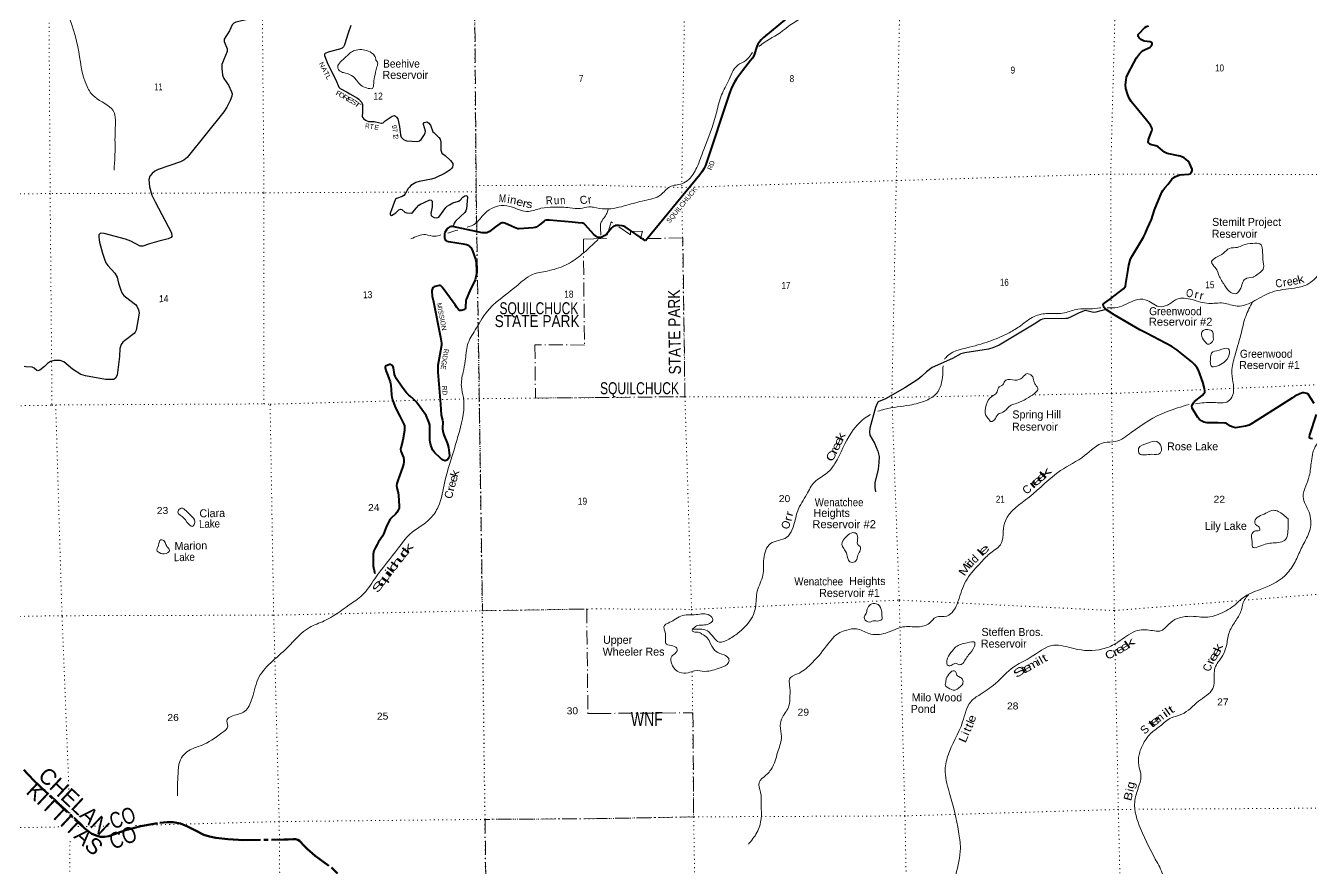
# Model space of a CAD drawing. Header units: feet. Extents: x -8 to 250644, y -192250 to 1368.
# Drawn here: x 141658 to 173797, y -83053 to -61985 of the extents above; entities that cross this region are included whole.
import ezdxf
from ezdxf.enums import TextEntityAlignment as Align

# ---------------------------------------------------------------- set-up
doc = ezdxf.new("R2010")
doc.units = ezdxf.units.FT
doc.header["$LTSCALE"] = 70
for name, pattern in [('DOT_DASHED', [7.7, 5, -1.2, 0.3, -1.2]), ('DOTTED', [1.5, 0.3, -1.2]), ('LONG_DASH_SHORT_DASH', [9.9, 6, -1.2, 1.5, -1.2])]:
    doc.linetypes.add(name, pattern=pattern)
for name, color, linetype, lineweight in [('11', 7, 'LONG_DASH_SHORT_DASH', 60), ('26', 7, 'Continuous', 40), ('29', 7, 'Continuous', 25), ('39', 7, 'Continuous', 13), ('44', 7, 'DOT_DASHED', 13), ('6', 7, 'DOTTED', 25), ('7', 7, 'DOTTED', 13)]:
    doc.layers.add(name, color=color, linetype=linetype, lineweight=lineweight)
for name, color, linetype in [('12', 7, 'Continuous'), ('27', 7, 'Continuous'), ('30', 7, 'Continuous'), ('41', 7, 'Continuous')]:
    doc.layers.add(name, color=color, linetype=linetype)

msp = doc.modelspace()

# ---------------------------------------------------------------- linework, layer by layer
at = {"layer": '11'}
for points in [[(141612.14, -80593.42), (141707.08, -80703.13), (141887.36, -80886.93), (142884.01, -81829.32), (143218.78, -82126), (143313.43, -82189.03), (143440.7, -82245.5), (143523.69, -82266.53), (143630.98, -82268.72), (143733.46, -82249.03), (143850.57, -82211.32), (144151.51, -82099.58), (144537.45, -82002.05), (145010.23, -81916.42), (145190.5, -81899.31), (145332.4, -81899.49), (145525.31, -81931.41), (145704.99, -82004.29), (145882.88, -82095.74), (146111.13, -82213.77), (146249.76, -82258.68), (146410.66, -82292.19), (146713.81, -82325.3), (147108.99, -82347.12), (148108.23, -82333.34), (148216.49, -82331.17), (148344.02, -82321.91), (148405.08, -82326.32), (148458.77, -82341.44), (148500.69, -82364.29), (148535.67, -82397.04), (148590.26, -82464.66), (148694.72, -82564.08)], [(148694.72, -82564.08), (148894.75, -82744.48), (149303.11, -83036.77), (149456.79, -83185.4)]]:
    msp.add_lwpolyline(points, dxfattribs=at)
at = {"layer": '26'}
for points in [[(161063.07, -61487.45), (160104.71, -62280.94), (160041.47, -62336.29), (159982.8, -62410.31), (159957.29, -62448.59), (159942.11, -62482.4), (159860.59, -62735.25), (159829.75, -62793.16), (159781.48, -62851.07), (159575.32, -63111.49), (159429.28, -63311.28), (159377.46, -63393.97), (159309.39, -63525.68), (159249.92, -63667.54), (158650.01, -65479.49), (158608.39, -65565.29), (158568.39, -65632.63), (158509.49, -65709.56), (157150.84, -67362.23)], [(169359.18, -62914.93), (169425.84, -62791.33), (169454.55, -62752.03), (169504.54, -62688.66), (169548.98, -62641.98), (169596.67, -62605.89), (169772.72, -62521.13), (169804.49, -62484.13), (169816.07, -62444.03), (169817.82, -62426.33), (169806.71, -62406.32), (169773.19, -62390.16), (169622.03, -62367.83), (169582.31, -62355.19), (169555.64, -62339.63), (169498.39, -62290.77), (169473.44, -62250.7), (169471.21, -62215.13), (169471.21, -62201.79), (169483.05, -62184.17), (169636.12, -62027.15), (169680.06, -62001.71), (169728.94, -61983.92)], [(170215.77, -65944.79), (170314.68, -65824.83), (170358.81, -65784.45), (170404.36, -65756.65), (170468.46, -65728.25), (170512.12, -65717.75), (170733.68, -65698.8), (170766.51, -65685.51), (170797.62, -65654.39), (170817.61, -65609.93), (170816.7, -65572.87), (170755.4, -65425.4), (170717.74, -65370.58), (170673.2, -65329.81), (170619.87, -65292.01), (170559.89, -65260.89), (170521.16, -65250.09), (170191.07, -65176.41), (170129.67, -65150.12), (170030.06, -65062.68), (169958.89, -65008.55), (169912.46, -64985.55), (169778.92, -64957.42), (169761.15, -64948.53), (169742.84, -64933.23), (169730.04, -64912.96), (169723.38, -64888.5), (169724.49, -64849.61), (169727.55, -64830.66), (169811.48, -64612.03), (169816.69, -64577.26), (169807.81, -64537.24), (169796.7, -64506.12), (169773.61, -64471.46), (169677.56, -64345.7), (169295.8, -63876.89), (169242.37, -63793.59), (169209.04, -63715.78), (169161.24, -63556.17), (169150.16, -63463.45), (169165.71, -63336.72), (169179.04, -63270.03), (169199.42, -63211.17), (169359.18, -62914.93)], [(173326.78, -71286.27), (172326.2, -71925.96), (172244.2, -71970.55), (172156.23, -72000.43), (171951.22, -72034.59), (171905.17, -72036), (171847.4, -72027.11), (171781.74, -71994.35), (171696.32, -71940.41), (171667.44, -71927.07), (171634.04, -71923.63), (171472.99, -71915.53), (171197.33, -71912.86), (171111.99, -71900.39), (171049.78, -71867.04), (171005.34, -71833.69), (170960.4, -71782.78), (170816.81, -71548.81), (170810.93, -71501.33), (170826.49, -71456.87), (170848.71, -71414.63), (170875.23, -71384.89), (171070.56, -71229.37), (171119.77, -71176.75), (171135.32, -71147.85), (171135.66, -71119.78), (171126.43, -71058.92), (171082.73, -70896.78), (170974.23, -70595.39), (170941.66, -70535.84), (170878.7, -70453.11), (170807.13, -70388.39), (170434.34, -70086.29), (170307.67, -70003.64), (169680.1, -69674.86), (169514.12, -69590.25), (168869.94, -69217.34), (168652.93, -69070.91), (168616.9, -69034.72), (168599.13, -68999.15), (168594.68, -68965.8), (168605.12, -68940.53), (168639.12, -68910.23), (168754.73, -68831.91), (169111.58, -68553.52), (169135.69, -68524.5), (169151.25, -68493.38), (169164.44, -68429.97), (169220.65, -68078.71), (169233.45, -67975.38), (169266.78, -67850.88), (169289, -67797.53), (169325.17, -67728.86), (169603.45, -67272.12), (169646.71, -67188.38), (169699.34, -67043.27), (169805.42, -66826.39), (169881.09, -66589.72), (170061.09, -66146.82), (170085.53, -66106.81), (170136.63, -66037.89), (170215.77, -65944.79)], [(155315.41, -66897.27), (154745.25, -66844.41), (154689.24, -66844.57), (154668.85, -66847.97), (154639.97, -66858.17), (154608.96, -66878.37), (154469.58, -66990.9), (154446.28, -67007.77), (154415.7, -67021.38), (154390.21, -67029.88), (154347.5, -67036.77), (153998.06, -67065.42), (153984.14, -67065.58), (153960.36, -67060.48), (153874.97, -67026.74), (153801.96, -66996.15)], [(153801.96, -66996.15), (153632.52, -66925.17), (153597.62, -66916.82), (153572.13, -66916.82), (153544.95, -66920.22), (153520.06, -66934.67), (153406.43, -67014.65), (153251, -67129.4), (153218.73, -67149.73), (153183.02, -67160.48), (153117.65, -67167.58), (153087.07, -67167.58), (153066.47, -67163.99), (152330.84, -67006.36), (152292.78, -67008.61), (152263.89, -67013.71), (152235.01, -67027.32), (152212.71, -67046.13), (152173.85, -67090.22), (152139.61, -67153.78), (152127.97, -67187.12), (152126.27, -67229.62), (152131.27, -67296.83), (152141.56, -67328.23), (152161.95, -67353.73), (152184.04, -67370.73), (152216.74, -67384.31), (152339.25, -67400.03)], [(155859.4, -67205.29), (155643.25, -66963.71), (155619.45, -66940.62), (155607.56, -66932.12), (155584.48, -66924.2), (155469.75, -66911.58), (155315.41, -66897.27)], [(157150.84, -67362.23), (156647.66, -67014.71), (156629.8, -67004.5), (156601.28, -66994.21), (156568.58, -66989.19), (156492.06, -66980.25), (156457.62, -66978.98), (156426.07, -66980.24), (156392.58, -66986.63), (156363.25, -66996.84), (156337.74, -67012.16), (156312.05, -67036.04), (156177.14, -67196.86), (156159.19, -67213.79), (156140.05, -67227.83), (156062.26, -67269.94), (156029.26, -67281.28), (156015.07, -67283.98), (155992.11, -67283.98), (155974.25, -67278.88), (155950.02, -67269.94), (155930.89, -67258.46), (155859.4, -67205.29)], [(152339.25, -67400.03), (152387.88, -67406.27), (152593.28, -67435.84), (152675.06, -67455.73), (152704.8, -67465.08), (152734.58, -67484.35), (152754.07, -67499.08), (152764.26, -67512.68), (152790.59, -67542.44), (152828.65, -67618.03), (152899.39, -67818.45), (152912.08, -67864.6), (152921.42, -67926.65), (152923.12, -67965.75), (152924.31, -68053.69), (152926.52, -68185.06), (152912.93, -68264.96), (152906.13, -68297.26), (152891.52, -68337.99), (152764.18, -68617.46), (152672.21, -68828.03), (152664.03, -68865.94), (152654.33, -69013.48), (152648.74, -69051.25), (152640.24, -69068.25), (152629.01, -69082.26), (152610.52, -69092.9), (152542.87, -69107.53), (152523.01, -69107.35), (152507.72, -69103.95), (152473.74, -69078.45), (152437.44, -69032.38), (152392.18, -68966.24), (152067.51, -68523.75), (152034.55, -68491.08), (152014.16, -68479.18), (151992.62, -68480.42), (151892.38, -68503.86), (151868.04, -68516.58), (151847.65, -68533.58), (151828.96, -68557.38), (151816.94, -68583.35), (151810.27, -68606.68), (151808.58, -68627.08), (151822.91, -68746.35), (151851.29, -68887.15)], [(151851.29, -68887.15), (152030.17, -69774.49), (152050.02, -69921.21), (152050.69, -69974.39), (152026.22, -70116.81), (151964.24, -70482.01), (151962.34, -70550.71), (151964.17, -70645.09), (152030.04, -71447.55), (152033.72, -71577.56), (152047.38, -71721.14), (152076.19, -71844.47), (152083.59, -71891.8), (152079.53, -72056.95), (152086.39, -72130.08), (152111.6, -72217.6), (152202.71, -72439.9), (152231.66, -72535.55), (152247.61, -72664.81), (152250.34, -72737.85), (152243.55, -72770.16), (152233.06, -72793.85), (152199.37, -72841.56), (152172.19, -72858.56), (152147.43, -72861.39), (152097.43, -72846.66), (152061.75, -72827.96), (152017.95, -72792.59), (151885.05, -72664.75), (151857.22, -72631.59), (151830.68, -72591.65), (151817.09, -72561.05), (151786.98, -72473.44), (151767.82, -72399.54), (151761.23, -72336.87), (151764.83, -72133.48), (151764.42, -72015.32), (151757.63, -71971.12), (151744.17, -71918.32), (151665.56, -71732.09), (151454.36, -71431.35), (151411.88, -71378.64), (151354.12, -71325.94), (151267.47, -71246.04), (151238.58, -71218.84), (151178.33, -71164.57), (151141.74, -71123.63), (151055.76, -71001.06), (150926.9, -70815.48), (150894.53, -70750.47), (150881.33, -70703.33), (150851.27, -70542.65), (150843.56, -70515.86), (150812.98, -70475.06), (150789.19, -70456.36), (150777.3, -70452.96), (150755.75, -70455.29), (150653.7, -70494.86), (150641.38, -70512.46), (150643.08, -70534.56), (150661.02, -70603.48), (150712.83, -70733.68), (150771.01, -70891.98), (150779, -70927.28), (150789.19, -70979.98), (150795.36, -71078.91), (150801.95, -71218.84), (150808.74, -71269.84), (150828.58, -71336.18), (150886.81, -71498.51), (150938.72, -71607.31), (151014.38, -71744.5), (151111.32, -71950.63), (151125.62, -71993.22), (151130.71, -72039.13), (151127.22, -72103.43), (151083.89, -72347.6), (151033.02, -72543.2), (151029.62, -72577.2), (151036.89, -72620), (151099.16, -72784.29), (151108.63, -72836.46), (151108.63, -72899.36), (151103.53, -72946.96), (151085.77, -73009.95), (150959.21, -73353.84), (150932.78, -73432.33), (150925.99, -73479.94), (150936.18, -73542.84), (150966.9, -73661.78), (150981.21, -73727.29), (150997.07, -73999.63), (150991.4, -74046.91), (150971.01, -74094.51), (150934.49, -74154.86), (150900.91, -74196.16), (150801.08, -74286.76)], [(173867.49, -71432.85), (173715.88, -71200.99), (173687.05, -71177.87), (173653.72, -71168.98), (173615.95, -71164.53), (173580.69, -71168.4), (173509.3, -71188.99), (173384.48, -71249.38), (173326.78, -71286.27)], [(173823.57, -72313.87), (173781.47, -72310.58), (173759.26, -72299.46), (173752.81, -72284.51), (173750.37, -72261.67), (173762.08, -72217.91), (173927.03, -71704.12)], [(150801.08, -74286.76), (150773.08, -74321.47), (150735.7, -74384.37), (150669.66, -74527.3), (150605.38, -74699.26), (150578.54, -74745.63), (150480, -74891.84), (150441.58, -74955.05), (150400.14, -75034.65), (150364.46, -75117.95), (150350.03, -75156.2), (150343.94, -75195.89), (150340.79, -75437.52), (150348.33, -75506.42), (150360.42, -75566.12), (150381.5, -75648.4), (150383.92, -75682.59)]]:
    msp.add_lwpolyline(points, dxfattribs=at)
at = {"layer": '29'}
for points in [[(149018.78, -61715.99), (148724.71, -61500.46), (148610.46, -61464.54), (148318.76, -61410.78), (148244.96, -61410.78), (148155.33, -61437.16), (148089.2, -61498.58), (147986.62, -61658.73), (147941.99, -61689.83), (147774.32, -61730.6), (147444.87, -61777.99), (147203.33, -61833.08), (146907.88, -61892.38), (146858.4, -61922.51), (146820.21, -61962.97), (146748.92, -62110.29)], [(149788.7, -61980.15), (149721.39, -62169.1), (149626.44, -62462.55), (149603.94, -62510.95), (149568.24, -62545.02), (149504.94, -62573.41), (149215.53, -62648.75), (149146.48, -62676.9), (149125.39, -62698.01), (149125.9, -62729.38), (149212.49, -62945.87), (149413.51, -63338.6), (149483.89, -63523.63), (149522.09, -63559.03), (149692.17, -63648.74), (149758.04, -63692.44), (149952.07, -63795.78), (149990.01, -63824.33), (150050.53, -63896.35), (150079.64, -63956.22), (150075.32, -64151.21), (150067.31, -64243.74), (150079.64, -64272.75), (150105.79, -64307.69), (150153.44, -64346.61), (150225.87, -64377.51), (150365.71, -64381.01), (150399.94, -64386.9), (150549.62, -64422.49), (150562.64, -64423.62), (150591.03, -64409.91), (150643.33, -64365.93), (150818.74, -64248.85), (150875.72, -64230.55), (150906.18, -64247.74), (150928.68, -64270.53), (150960.07, -64314.95), (151003.33, -64501.12), (151027.98, -64713.83), (151045.99, -64775.37), (151073.95, -64803.35), (151105.91, -64831.33), (151174.28, -64859.83), (151458, -64880.87), (151501.37, -64863.31), (151541.32, -64827.34), (151613.34, -64731.75), (151641.18, -64671.45), (151650.93, -64619.19), (151600.46, -64454.76), (151601.24, -64431.61), (151617.21, -64407.63), (151653.17, -64395.64), (151684.16, -64392.22), (151729.06, -64415.62), (151776.3, -64468.16), (151836.92, -64635.47), (151858.81, -64658.57), (151987.04, -64778.55), (152020.67, -64823.34), (152037.37, -64900.82), (152038.65, -64997.4)], [(146748.92, -62110.29), (146621.16, -62318.17), (146617.79, -62381.27), (146690.29, -62563.69), (146694.97, -62629.43), (146607.24, -62828.98), (146563.17, -62956.51), (146563.17, -63046.19), (146573.71, -63220.28), (146614.75, -63302.73), (146727.17, -63472.95), (146805.59, -63635.27), (146816.22, -63692.44), (146810.95, -63750.47), (146770.34, -63856.22), (146689.69, -64024.8), (146613.45, -64141.87), (145692.21, -65279.49), (145614.19, -65346.32), (145530.76, -65390.5), (144972.03, -65579.25), (144886.65, -65625.92), (144818.53, -65678.19), (144760.12, -65747.26), (144733.13, -65831.07), (144753.68, -66009.66), (144810.29, -66222.25), (144895.58, -66386.34)], [(152038.65, -64997.4), (152040, -65099.56), (152048.63, -65149.12), (152064.6, -65169.1), (152140.31, -65233.69), (152280.54, -65357.64), (152332.24, -65432.92), (152336.24, -65472.89), (152327, -65518.07), (152312.27, -65548.84), (152272.32, -65588.81), (152145.71, -65669.3), (151884.85, -65796.66), (151804.61, -65823.12), (151493.38, -65880.6), (151413.35, -65906.87), (151289.65, -65984.53), (151249.71, -66020.51), (151222.04, -66052.12), (151140.58, -66188.93), (151109.9, -66232.36), (151072.89, -66259.44), (150931.19, -66302.12), (150906.17, -66324.29), (150869.6, -66406.73), (150804.28, -66591.66), (150770.36, -66676.05), (150770.36, -66712.02), (150800.72, -66728.19), (150914.38, -66665.54), (150986.07, -66592.11), (151029.94, -66572.76), (151061.96, -66584.11), (151140.06, -66648.64), (151185.79, -66660.06), (151301.64, -66668.05), (151337.82, -66649.92), (151431.35, -66537.16), (151489.07, -66470.7), (151529.33, -66444.21), (151741.04, -66348.28), (151769, -66340.28), (151798.29, -66345.1), (151820.93, -66376.26), (151816.8, -66511.65), (151783.39, -66680.41), (151792.97, -66732.01), (151808.95, -66748), (151867.62, -66784.49), (151932.78, -66791.97), (151983.44, -66772.02), (152160.47, -66532.15), (152196.29, -66494.2), (152252.35, -66460.2), (152339.87, -66415.38), (152481.56, -66372.7), (152519.99, -66348.28), (152589.11, -66273.93), (152639.82, -66236.36), (152686.87, -66233.42), (152699.74, -66272.33), (152691.3, -66369.92), (152675.78, -66560.13), (152658.11, -66610.94), (152635.83, -66652.07), (152524.74, -66757.98), (152399.27, -66874.88), (152367.47, -66925.18), (152345.39, -67009.48)], [(144895.58, -66386.34), (145298.72, -67161.97), (145308.42, -67258.7), (145292.6, -67279.8), (145219.3, -67314.83), (144983.78, -67375.92), (144754.25, -67434.99), (144586.14, -67496.1), (144516.72, -67494.08), (144282.62, -67374.49), (144153.83, -67322), (143616.8, -67182.21), (143526.46, -67174.29), (143489.06, -67214.8), (143484.28, -67269.25), (143503.62, -67395.42), (143574.43, -67672.2), (143626.85, -67822.57), (143663.53, -67918.14), (143713.26, -67982.85), (143885.66, -68172.93), (143942.95, -68271.6), (143976.34, -68419.52), (144032.57, -68593.4), (144064.21, -68661.99), (144115.18, -68732.18), (144263.37, -68848.07), (144401.62, -68954.78), (144437.64, -68997.99), (144480.7, -69091.94), (144491.24, -69160.52), (144482.32, -69226.68), (144417.43, -69598.39), (144396.34, -69651.15), (144367.93, -69684.81), (144124.8, -69864.37), (144085.29, -69899.1), (144048.39, -69957.13), (144011.55, -70055.5), (144004.2, -70256.28), (143945.78, -70726.25), (143906.04, -70795.93), (143858.59, -70827.59), (143828.26, -70831.07), (143650.47, -70829.72), (143152.14, -70737.9), (143038.8, -70703.49), (142824.62, -70569.77), (142610.3, -70387.88), (142519.49, -70358.07), (142371.87, -70352.79), (142280.67, -70381.06), (142203.17, -70434.56), (142131.26, -70508.08), (142013.37, -70595.46), (141960.65, -70616.57), (141935.81, -70607.17), (141871.03, -70550.62), (141819.69, -70525.29), (141663.84, -70513.82), (141618.66, -70504.91)], [(168662.47, -69077.35), (168410.54, -69149.98), (168363.67, -69153.11), (168319.66, -69148.69), (168182.46, -69112.46), (168144.97, -69109.34), (168118.29, -69114.84), (167976.21, -69168.85), (167757.54, -69284.42), (167695.06, -69306.3), (167662.26, -69309.43), (167123.3, -69312.55), (167076.43, -69321.93), (167035.51, -69336.97), (166869.97, -69449.63), (165991.62, -69975.28), (165839.18, -70037.88), (165729.43, -70070.96), (165137.55, -70160.49), (165039.35, -70191.07), (164825.63, -70303.05), (164320.74, -70534.98), (164177.02, -70641.27), (164064.55, -70747.57), (163961.42, -70834.57), (163632.17, -71043.76), (163148.83, -71311.14), (162971.02, -71388.48), (162933.52, -71444.76), (162902.16, -71535.45), (162757.25, -72048.4), (162752.31, -72151.33), (162763.22, -72219.41), (162874.04, -72421.39), (162958.52, -72620.29), (162990.39, -72756.14), (162989.76, -72907.92), (162967.9, -73076.43), (162889.38, -73417.51), (162884.65, -73532.29), (162901.96, -73640.77)]]:
    msp.add_lwpolyline(points, dxfattribs=at)
at = {"layer": '39'}
msp.add_line((155858.98, -67432.75), (155967.04, -67330.28), dxfattribs=at)
for points in [[(140723.6, -54209.97), (140736.32, -54216.27), (140877.78, -54519.51), (141017.44, -54699.05), (141495.89, -54982.52), (141718.38, -55470.04), (141621.15, -56058.81), (141376.41, -56844.03), (141430.2, -57340.91), (141526.94, -58089.33), (141539.45, -58817.29), (141761.7, -59353.07), (142110.89, -59794.87), (142359.15, -60348.85), (142631.02, -61413.68), (142962.96, -62512.93), (143191.01, -63507.2), (143382.47, -63767.38), (143844.59, -64107.09), (143894.33, -64612), (143889.43, -65205.17), (143865.43, -65599.18)], [(165827.49, -58379.14), (165761.51, -58521.18), (165552.86, -59025.83), (165186.95, -59665.63), (165019.16, -59915.79), (164800.79, -60297.64), (164546.05, -60520.76), (164028.96, -60850.23), (163765.86, -61051.3), (163408.56, -61134.74), (163040.93, -61200.18), (162726.1, -61297.15), (162034.71, -61246.05), (161859.47, -61242.38), (161635.89, -61386.49), (161188.06, -61626.33), (161069.08, -61762.98), (160763.82, -61972.68), (160578.46, -62114.25), (160059.43, -62449.79), (159988.63, -62503.16)], [(150413.59, -62852.8), (150378.18, -62736.36), (150224.15, -62621.12), (149880.92, -62605.64), (149772.22, -62663.5), (149627.02, -62797.63), (149461.17, -63048.3), (149551.06, -63141.17), (149655.33, -63167.73), (149841.6, -63258.98), (149935.48, -63357.9), (149983.36, -63420.43), (150263.76, -63558.31), (150328.03, -63552.54), (150352.53, -63468.19), (150381.63, -63265.22), (150439.07, -63014.1), (150449.96, -62892.4), (150419.76, -62855.17)], [(159828.17, -62654.15), (159818.67, -62664.66), (159759.41, -62750.11), (159660.11, -62852.22), (159458.37, -62973.86), (159218.21, -63382.2), (159034.1, -63765.6), (158921, -64188.35), (158608.87, -65083.37), (158433.71, -65533.15), (158234.37, -65832.11), (158064.59, -65935.18), (157759.55, -66011.86), (157532.72, -66214.46), (157123.86, -66357.04), (156688.46, -66473.78), (156152.05, -66565.7), (155851.68, -66524.99)], [(152694.11, -67018.49), (152895.41, -66937.18), (153089.17, -66726.84), (153546.12, -66479.38), (153828.98, -66524.77), (154230, -66628.97), (154537.56, -66549.8), (154862.92, -66524.99), (155262.4, -66534.67), (155527.32, -66553.85), (155738.31, -66514.5), (155851.68, -66524.99)], [(156035.55, -67218.75), (156035.25, -67161.81), (156030.27, -66942.2), (156116.76, -66785.85), (156183.83, -66682.16), (156223.44, -66576.25)], [(152210.08, -67168.74), (152261.94, -67153.76), (152463.84, -67093.94)], [(177934.69, -66958.08), (177670.78, -67201.27), (177266.62, -67394.17), (176952.14, -67517.34), (176513.29, -67676.45), (176304.07, -67542.24), (176035.32, -67324.19), (175608.2, -67307.81), (175165.38, -67471.01), (174554.01, -67678.81), (174276.28, -67839.77), (174026.73, -68149.49), (173684.58, -68460.46), (173373.6, -68545.28), (172815.12, -68643.54), (172385.09, -68858.97), (171945.94, -68995.91), (171598.56, -68920), (171232.22, -68931.01), (170435.39, -68824.91), (170199.75, -68971.2), (169988.78, -69006.3), (169648.18, -68835.58), (169394.64, -68849.09), (168943.98, -69028.52), (168695.19, -69035.99)], [(155861.22, -67430.74), (155529.63, -67728.17), (155151, -67971.93), (154692.54, -68118.85), (154330.75, -68203.84), (153917.71, -68503.76), (153165.65, -69162.23), (152896.53, -69593.45), (152706.03, -69958.63), (152647.82, -70368.6), (152592.23, -70651.89), (152550.35, -71007.63), (152599.21, -71279.29), (152498.72, -72127.43), (152382.31, -72531.13), (152137.26, -73380.69), (151969.55, -74013.4), (151771.35, -74310.19), (151257.48, -74702.2), (150978.77, -75042.89), (150384.77, -75812.6), (150069.55, -76227.54), (149747.15, -76467.52), (149120.81, -76869.12), (148754.63, -77030.49), (148204.1, -77530.94), (147461.38, -78332.21), (147298.17, -78866.41), (147106.06, -79149.15), (146790.34, -79256.44), (146693.58, -79336.47), (146708.86, -79497.4), (146561.46, -79669.72), (146049.99, -79981.31), (145772.41, -80088.76), (145507.97, -80383.26), (145466.36, -80682.7), (145450.84, -80984.25), (145449.58, -81243.64)], [(151289.44, -67316.67), (151655.36, -67209.59), (151880.01, -67250.73), (152038.93, -67213.83)], [(172398.54, -68235.92), (172601.61, -68041.82), (172586.67, -67830.41), (172510.93, -67440.46), (172337.57, -67426.68), (172082.48, -67474.48), (171954.3, -67526.6), (171749.24, -67551.54), (171603.88, -67672.42), (171410.05, -67783.87), (171304.68, -67884.05), (171397.32, -68033.95), (171503.07, -68260.26), (171647.27, -68500.15), (171786.29, -68655.46), (171929.59, -68679.72), (172014.94, -68587.87), (172077.19, -68425.8), (172140.23, -68322.16), (172340.91, -68271.08), (172398.54, -68235.92)], [(168533.86, -69040.95), (168513.24, -69042.41), (168263.84, -69063.93), (167963.88, -69070.01), (167626.87, -69165.26), (167224.31, -69178.78), (166866.92, -69256.17), (166527.7, -69486.49), (166246.14, -69661.61), (165807.75, -69854.98), (165244.19, -70023.84), (164649.79, -70295.91), (164630.03, -70322.86)], [(172331.43, -68883.13), (172156.82, -69253.04), (172036.13, -69710.15), (171872.83, -70292.78), (171811.59, -70678.55), (171829.13, -71232.54), (171722.32, -71375.06), (171352.22, -71406.27), (170904.78, -71437.78)], [(171343.39, -69764.7), (171321.32, -69621.91), (171276.65, -69594.3), (171059.84, -69643.59), (171052.68, -69710.19), (171137.57, -69882.36), (171229.12, -69951.66), (171297.11, -69916.48), (171346.72, -69849.3), (171343.39, -69764.7)], [(171276.37, -70305.52), (171304.75, -70170.11), (171491.06, -70099.06), (171728.25, -70067.63), (171748.25, -70206.42), (171607.97, -70405.83), (171436.05, -70498.85), (171292.99, -70492.73), (171280.45, -70458.63), (171276.37, -70305.52)], [(164590.96, -70488.93), (164582.94, -70713.99), (164430.12, -71177.58), (164176.74, -71352.32), (163757.48, -71470.86), (163132.65, -71576.06), (162962.39, -71623.93)], [(166727.07, -71277.47), (166922.58, -71141.8), (166963.96, -71074.74), (166899.97, -70958.71), (166860.6, -70876.61), (166847.49, -70800.21), (166749.46, -70698.75), (166696.92, -70685.36), (166575.39, -70781.72), (166382.98, -70848.82), (166157.49, -70851.88), (166117.8, -70894.74), (166106.31, -70939.23), (165996.56, -71013.27), (165941.87, -71138.96), (165764.78, -71296.55), (165653.34, -71543.93), (165690.72, -71777.21), (165735.59, -71818.92), (165776.67, -71878.83), (165868.87, -71847.35), (165971.58, -71698.83), (166085.71, -71650.93), (166236.88, -71511.84), (166501.19, -71401.45), (166727.07, -71277.47)], [(170741.03, -71456.04), (170177.37, -71639.85), (169296.29, -72155.62), (168906.66, -72380.58), (168621.13, -72410.64), (168130.12, -72733.71), (167531.1, -73110.64), (166742.59, -73770.26), (166150.51, -74362.74), (166095.71, -74629.51), (166047.47, -74934.49), (165786.77, -75163.74), (165546.26, -75396.75), (165191.53, -75820.75), (164990.69, -76307.16), (164855.82, -76609.28), (164682.49, -76746.65), (164417.06, -76774.43), (164253.95, -76923.76), (163963.19, -77014.36), (163586.7, -77019.46), (163163.85, -77170.3), (162733.08, -77182.18), (162425.42, -77065.43), (162186.22, -77096.88), (162009.84, -77157.72), (161678.1, -77494.74), (161277.59, -77957.66), (160948.52, -78193.88), (160748.87, -78321.54), (160754.88, -78468.58), (160764.62, -78742.54), (160739.78, -78990.77), (160576.51, -79277.14), (160518.91, -79485.51), (160554.85, -79761.13), (160470.92, -80106.89), (160333.38, -80509.81), (160171.09, -80719.59), (159992.4, -80907.43), (160027.9, -81150.81), (160044.47, -81483.12), (160044.85, -81809.6), (159936.83, -82161.74), (159725.3, -82452.8)], [(162779.02, -71705.88), (162750.01, -71722.32), (162298.75, -72155.69), (161886.4, -72935.18), (161694.21, -73167.53), (161377.11, -73395.53), (161183.91, -73702.47), (160957.93, -74116.67), (160823.28, -74584.04), (160678.91, -74779.47), (160278.26, -74934.04), (160110.23, -75315.2), (160087.51, -75720.6), (159947.94, -76121.53), (159901.19, -76537.33), (159825.69, -76762.06), (159502.58, -77141.29), (159239.25, -77324.23), (158996.59, -77398.05), (158702.83, -77117.87), (158512.96, -77074.09), (158331.76, -77076.54)], [(163347.9, -86629.95), (164037.74, -86417.06), (164409.01, -86174.22), (164521.29, -85541.88), (164383.22, -85307.96), (164186.49, -84905.53), (164208.74, -84465.88), (164411.38, -84112.46), (164728.81, -83759.5), (164910.8, -83218.94), (165024.64, -82552.32), (164980.75, -82135.74), (164764.87, -81209.58), (164644.54, -80648.92), (164713.51, -80238.86), (165080.67, -79393.48), (165285.27, -78886.87), (165516.45, -78708.4), (165901.4, -78435.14), (166356.91, -78017.84), (166746.65, -77800.94), (167360.44, -77474.2), (167856.96, -77560.18), (168579.99, -77568.53), (168908.4, -77433.08), (169345.57, -77149.04), (169556.2, -77089.75), (169923.12, -77121.06), (170011.7, -77119.86), (170234.93, -76949.56), (170442.47, -76809.7), (170993.63, -76765.96), (171158.91, -76777.83), (171568.16, -76663.46), (171945.44, -76418.52), (172090.67, -76287.57), (172516.84, -76084.29), (173132.37, -75737.37), (173371.88, -75429.8), (173526.5, -75099.2), (173610.81, -74930.79), (173765.1, -74576.01), (173741.22, -74149.07), (173593.05, -73764.13), (173661.86, -73491.12), (173747.07, -73240.06), (173800.51, -72872.54), (173923.87, -72463.77), (174080.58, -72288.32), (174426.98, -71993.42), (174706.83, -71840.49), (174802.78, -71743.03)], [(169809.06, -72698.87), (170016.16, -72675.91), (170046.17, -72512.26), (169935.71, -72384.78), (169706.66, -72422.14), (169478.93, -72558.24), (169504.86, -72688.89), (169634.12, -72717.37), (169809.06, -72698.87)], [(145852.2, -74482.55), (145888.56, -74378.57), (145768.88, -74217.22), (145516.68, -74061.35), (145464.07, -74145.59), (145613.92, -74295), (145775.6, -74486.69), (145841.81, -74497.02), (145852.2, -74482.55)], [(173215.88, -74315.4), (172967.7, -74129.32), (172858.6, -74102.58), (172660.23, -74175.81), (172385.09, -74379.06), (172404.29, -74459.41), (172493.72, -74520.68), (172508.88, -74599.07), (172406.36, -74612.55), (172318.65, -74678.23), (172317.47, -74889.86), (172343.59, -75034.61), (172514.23, -74996.02), (172843.44, -74919.01), (173156.4, -74832.14), (173210.49, -74662.12), (173216.15, -74484.69), (173215.88, -74315.4)], [(145235.23, -75054.92), (145174.89, -74984.92), (145131.24, -74878.17), (145037.07, -74839.57), (144976.17, -74978.07), (144947.36, -75122.73), (144993.34, -75161.12), (145169.93, -75179.94), (145252.58, -75109.9), (145234.79, -75053.53)], [(162444.65, -74908.72), (162457.11, -74787.63), (162437.82, -74701.23), (162332.55, -74660.33), (162186.78, -74750.99), (162062.74, -74960.25), (162112.42, -75060.34), (162176.3, -75168.31), (162218.66, -75322.92), (162284.15, -75400.63), (162412.57, -75366.64), (162464.99, -75222.84), (162521.67, -75095.11), (162520.52, -75010.48), (162461.49, -74962.91), (162444.78, -74918.8), (162444.65, -74908.72)], [(163058.89, -76704.15), (163047.16, -76581.38), (162922.39, -76437.96), (162775.66, -76458.09), (162696.65, -76572.02), (162665.94, -76683.28), (162620.88, -76776.6), (162715.1, -76894.23), (162851.68, -76868.19), (162982.57, -76868.43), (163070.37, -76808.8), (163057.23, -76730.38), (163058.89, -76704.15)], [(168163.22, -91066.95), (168310.21, -90702.3), (168474.79, -90512.64), (168459.72, -90291.15), (168510.54, -90028.47), (168799.04, -89770.62), (168955.24, -89706.03), (169127.24, -89619.06), (169247.04, -89244.59), (169421.05, -88710.18), (169607.94, -88383.17), (169885.34, -88198.03), (170184.65, -87845.32), (170334.56, -87464.4), (170350.97, -87038.93), (170336.77, -86732.79), (170279.45, -86364.75), (170202.89, -86063.49), (170287.01, -85731.83), (170329.16, -85422.9), (170276.08, -85070.93), (170205.21, -84445.11), (170189.3, -84012.03), (170068.17, -83691.21), (170099.49, -83326), (169957.25, -82932.92), (169528.64, -82060.02), (169382.73, -81394.91), (169472.6, -81041.01), (169539.26, -80757.95), (169483.05, -80472.53), (169491.7, -80218.48), (169600.62, -79932.84), (169812.34, -79655.88), (170025.56, -79489.74), (170294.75, -79292.62), (170559.31, -79200.36), (170979.82, -78876.24), (171331.99, -78561.1), (171371.82, -78379.18), (171389.54, -78050.43), (171576.64, -77739.55), (171673.99, -77492.35), (171742.12, -77168.97), (171897.28, -76878.67), (172038.81, -76622.82), (172127.62, -76339.47), (172225.46, -76218.75)], [(158331.76, -77076.54), (158431.34, -76994.58), (158704.66, -76954.6), (158835.9, -76831.9), (158760.03, -76730.14), (158419.42, -76708.56), (158035.31, -76746), (157871.5, -76842.95), (157719.52, -76921.59), (157623.7, -76983.35), (157650.55, -77182.51), (157680.31, -77448.13), (157839.99, -77492.32), (157945.88, -77579.56), (157920.69, -77652.46), (157807.23, -77750.73), (157824.53, -77988.31), (157995.86, -78149.23), (158221.59, -78164.32), (158379.99, -78113.8), (158635.93, -78128.47), (159023.35, -78038.58), (159231.03, -77908.8), (159233.72, -77810.01), (159115.67, -77716.88), (158919.24, -77634.9), (158781.68, -77439.26), (158697.09, -77289.25), (158564.95, -77196.32), (158465.64, -77149.29), (158358.83, -77142.68), (158315.42, -77105.16), (158331.76, -77076.54)], [(165227.22, -77718.74), (165375.34, -77503.11), (165384.1, -77406.25), (165196.91, -77412.82), (164912.36, -77515.43), (164789.46, -77660.18), (164685.37, -77855.07), (164717.33, -77985.63), (164819.77, -77966.11), (164907.84, -77926.62), (164978.74, -77957.91), (165067.16, -77944.62), (165148.29, -77838.72), (165227.22, -77718.74)], [(164669.42, -78314.79), (164768.07, -78164.31), (164866.07, -78114.62), (164923.15, -78166.24), (164940.07, -78226.47), (165023.36, -78279.76), (165080.43, -78331.39), (165081.88, -78438.18), (164992.58, -78536.13), (164886.75, -78602.06), (164718.74, -78537.82), (164649.56, -78484.35), (164652.77, -78423.84), (164669.42, -78314.79)]]:
    msp.add_spline(points, degree=3, dxfattribs=at)
at = {"layer": '44'}
for points in [[(141846.91, -45407.3), (142050.57, -55574.29), (147494.53, -55585.69), (152842.48, -55545.8), (152920.15, -66189.42), (153076.76, -76612.49)], [(155887.45, -71284.6), (158138.08, -71260.77), (158086.56, -67293), (157030.92, -67310.32), (157076.33, -67125.67), (156776.24, -67132.55), (156778.53, -67210.48), (156295.87, -66887.33), (156173.77, -67306.75), (155860.17, -67316.93)], [(155860.17, -67316.93), (155598.58, -67325.15), (155626.89, -69968.88), (154390.05, -69966.76), (154400.94, -71296.52), (155887.45, -71284.6)], [(153076.76, -76612.49), (155682.65, -76570.42), (155712.22, -79180.99), (155941.76, -79181.21)], [(155941.76, -79181.21), (158338.35, -79166.59), (158356.98, -81767.49), (155959.86, -81811.76)], [(155959.86, -81811.76), (153143.01, -81829.92), (153205.04, -87121.54)]]:
    msp.add_lwpolyline(points, dxfattribs=at)
at = {"layer": '6'}
msp.add_lwpolyline([(153205.01, -87119.4), (153143.01, -81829.92), (153076.76, -76612.49), (153000.12, -71310.82), (152919.12, -66145.39), (152919.12, -65961.84), (152879.83, -60796.41), (152842.48, -55545.8), (152750.96, -50015.74), (152696.33, -45336.72)], dxfattribs=at)
at = {"layer": '7'}
for p, q in [((155850.94, -65974.96), (152919.08, -65983.64)), ((142761.78, -81787.43), (142756.94, -81646.63)), ((143717.41, -81996.05), (142919.2, -82011.89)), ((142719.05, -87333.55), (142766.85, -82304.38))]:
    msp.add_line(p, q, dxfattribs=at)
for points in [[(163740.95, -86803.9), (163638.37, -81742.79), (163497.08, -76347.55), (163311.89, -71279.39), (163422, -65860.59), (163524.54, -60627.31), (163540.54, -55397.21), (163505.77, -49986.42), (163625.65, -45260.37)], [(168908.98, -45221.57), (168766.81, -49933.3), (168908.64, -55368.83), (168918.7, -60590.52), (168782.17, -65693.26), (168803.88, -71180.81), (168873.12, -76609.27), (168891.61, -77516.6)], [(158171.2, -45336.68), (158105.3, -50152.28), (158150, -55552.86), (158141.89, -60621.62), (158057.82, -66029.99), (158062.28, -66320.75)], [(142219.66, -55574.96), (142236.2, -60861.1), (142268.5, -66183.81), (142315, -71476.42)], [(147613.39, -71441.83), (147615.01, -66163.5), (147566.56, -60858.82), (147543.59, -56006.41)], [(155850.94, -65974.96), (158057.82, -66029.99), (163434.02, -65856.4), (168772.11, -65693.4), (174173.01, -65708.91), (179372.07, -65688.87), (182183.14, -65650.79)], [(152919.75, -66137.31), (147588.91, -66163.39), (142268.5, -66183.81), (137018.38, -66198.49), (131700.01, -66212.88), (126393.77, -66209.23), (124681.43, -66227.46)], [(158067.15, -66638.14), (158138.08, -71260.77), (158304.91, -76579.11), (158306.23, -76710.34)], [(187062.2, -70609.17), (184594.52, -70983.03), (179417.5, -70994.72), (174181.36, -70952.78), (168803.88, -71180.81), (166819.05, -71216.44)], [(132988.26, -71674.01), (137068.03, -71670.07), (137184.54, -71656.47), (139959.86, -71506.98), (142315, -71476.42), (142407.4, -71466.74), (147613.39, -71441.83), (147769.96, -71448.51), (152992.97, -71308.43), (155887.45, -71284.6)], [(165824.73, -71234.29), (163311.89, -71279.39), (158138.08, -71260.77), (155887.45, -71284.6)], [(142737.51, -81081.55), (142564.42, -76737.69), (142407.4, -71466.74)], [(147767.87, -71464.59), (147856.7, -76723.18), (147996.18, -81885.47), (148040.56, -87202.2)], [(155923.78, -76566.6), (158304.91, -76579.11), (163497.08, -76347.55), (168873.12, -76609.27), (174205.63, -76182.33), (179453.29, -76270.49), (184689.8, -75655.38), (187106.22, -75599.38)], [(124740.01, -76873.42), (126478.6, -76822.56), (127030.56, -76852.97), (132331.38, -76733.95), (134850.48, -76838.78), (137520.77, -76819.56), (142564.42, -76737.69), (147856.7, -76723.18), (153076.76, -76612.49), (155923.78, -76566.6)], [(168897.93, -77826.55), (168974.47, -81581.83), (169092.92, -86795.83)], [(158320.54, -78136.9), (158356.98, -81767.49), (158441.1, -86947.4)], [(187148.74, -81147.78), (184769.79, -81432.35), (179479.35, -81546.97), (174332.91, -81547.57), (168974.47, -81581.83), (163638.37, -81742.79), (158356.98, -81767.49), (155959.86, -81811.76)], [(155959.86, -81811.76), (153143.01, -81829.92), (147996.18, -81885.47), (144346.57, -81983.56)], [(142485.62, -82019.7), (137535.19, -82103.99), (132259.11, -82090.41), (126924.46, -82148.98), (124769.17, -82176.01)]]:
    msp.add_lwpolyline(points, dxfattribs=at)

# ---------------------------------------------------------------- texts
at = {"layer": '12'}
for s, rotation, p in [('CHELAN', 316.921, (141939.02, -80776.41)), ('KITTITAS', 316.981, (141643.35, -81161.62))]:
    msp.add_text(s, height=400, rotation=rotation, dxfattribs=at).set_placement(p)
for rotation, width, p in [(18.556, 0.8, (143835.6, -82081.86)), (20.876, 0.85, (143842.39, -82590.82))]:
    msp.add_text('CO', height=400, rotation=rotation, dxfattribs=dict(at, width=width)).set_placement(p)
at = {"layer": '27'}
for s, rotation, p in [('RD', 68.681, (158803.27, -65608.37)), ('MISSION', 281.398, (151930.84, -68929.62))]:
    msp.add_text(s, height=120, rotation=rotation, dxfattribs=at).set_placement(p)
for s, rotation, width, p in [('SQUILCHUCK', 50.577, 1.05, (157753.84, -66933.52)), ('RIDGE', 260.368, 0.95, (152117.62, -70055.18)), ('RD', 274.693, 0.85, (152065.09, -70992.89))]:
    msp.add_text(s, height=120, rotation=rotation, dxfattribs=dict(at, width=width)).set_placement(p)
at = {"layer": '30'}
for s, rotation, width, p in [('NATL', 297.106, 1.15, (149090.13, -63137.78)), ('F', 332.19, 1.35, (149450.91, -63732.4)), ('O', 332.19, 1.15, (149531.28, -63777.34)), ('R', 326.439, 1.35, (149634.52, -63835.2)), ('E', 330.379, 1.35, (149737.08, -63893.21)), ('S', 330.379, 1.35, (149831.58, -63946.93)), ('T', 322.041, 1.8, (149914.78, -64007.81)), ('R', 353.896, 0.75, (150193.57, -64552.9)), ('T', 353.566, 0.95, (150303.31, -64564.55)), ('E', 347.297, 0.95, (150418.72, -64584.64)), ('9', 283.082, 1.1, (150817.84, -64526.8)), ('7', 276.61, 0.9, (150829.28, -64610.08)), ('2', 276.61, 0.9, (150854.47, -64782.47))]:
    msp.add_text(s, height=120, rotation=rotation, dxfattribs=dict(at, width=width)).set_placement(p, align=Align.CENTER)
msp.add_text('1', height=120, rotation=276.61, dxfattribs=at).set_placement((150850.25, -64734.07), align=Align.CENTER)
at = {"layer": '41'}
for s, width, p in [('Beehive', 0.95, (150591.72, -63032.92)), ('Greenwood', 0.95, (169743.43, -69224.01)), ('Reservoir #2', 1.05, (169733.88, -69486.43)), ('Greenwood', 0.95, (172013.29, -70288)), ('Wenatchee', 0.9, (161383.99, -74000.07)), ('Reservoir #2', 1.05, (161322, -74548.77)), ('Wenatchee', 0.9, (160873.76, -75980.17))]:
    msp.add_text(s, height=200, dxfattribs=dict(at, width=width)).set_placement(p)
for s, p in [('Reservoir', (150577.42, -63314.18)), ('Stemilt Project', (171317.08, -66991.02)), ('Reservoir', (171307.54, -67286.85)), ('Reservoir #1', (171994.23, -70569.52)), ('Spring Hill', (166324.3, -71805.28)), ('Reservoir', (166314.76, -72110.65)), ('Rose Lake', (170191.67, -72602.08)), ('Heights', (161355.38, -74267.26)), ('Lily Lake', (171131.1, -74591.72)), ('Heights', (162247.13, -75970.63)), ('Reservoir #1', (161493.65, -76266.43)), ('Steffen Bros.', (165551.8, -77244.55)), ('Upper', (156090.8, -77440.18)), ('Reservoir', (165537.49, -77535.6)), ('Wheeler Res', (156081.26, -77736)), ('Milo Wood', (163806.47, -78881.1)), ('Pond', (163782.62, -79167.37))]:
    msp.add_text(s, height=200, dxfattribs=at).set_placement(p)
for s, rotation, width, p in [('M', 356.84, 0.8, (153571.96, -66400.68)), ('n', 349.482, 1.05, (153830.78, -66438.83)), ('e', 342.576, 1.15, (153984.72, -66483.34)), ('r', 345.89, 1.2, (154116.74, -66523.48)), ('s', 349.641, 1.15, (154234.29, -66541.98)), ('R', 2.805, 0.9, (154751.32, -66450.36)), ('u', 2.117, 0.9, (154932.48, -66447.46)), ('n', 1.107, 0.85, (155085.3, -66446.54)), ('C', 10.046, 0.9, (173004.58, -68521.97)), ('e', 10.026, 0.95, (173274.45, -68479.46)), ('k', 14.57, 1.2, (173557.23, -68421.15)), ('O', 351.503, 0.85, (170742.85, -68770.09)), ('r', 348.517, 1.1, (170912.2, -68800.05)), ('r', 348.517, 1.1, (171037.76, -68829.39)), ('k', 66.775, 1.45, (162121.2, -72296.09)), ('e', 63.775, 1.35, (162065.31, -72418.11)), ('C', 60.297, 1.3, (161878.88, -72796.15)), ('r', 63.633, 1.55, (161949.41, -72662.09)), ('e', 63.633, 1.35, (162004.08, -72544.54)), ('k', 73.91, 1.25, (152478.95, -73206.4)), ('e', 73.91, 1.1, (152441.41, -73336.53)), ('e', 41.119, 1.9, (167000.94, -73432.37)), ('e', 41.119, 1.9, (167112.52, -73335.83)), ('k', 43.119, 2.2, (167218.76, -73237.58)), ('r', 75.188, 1.2, (152371.7, -73589.39)), ('e', 75.188, 1.05, (152401.15, -73471.89)), ('r', 41.797, 2.1, (166906.04, -73515.21)), ('r', 73.406, 1.25, (160838.94, -74213.45)), ('r', 74.849, 1.2, (160807.83, -74338.24)), ('u', 52.319, 1.9, (151108.11, -75337.01)), ('c', 52.319, 1.95, (151197.14, -75216.94)), ('k', 51.371, 2, (151285.04, -75114.14)), ('l', 44.414, 1.8, (165598.55, -75231.48)), ('e', 43.77, 2, (165676.84, -75161.27)), ('l', 52.365, 1.5, (150859.02, -75656.1)), ('c', 52.365, 1.95, (150925.37, -75570.05)), ('h', 52.319, 1.85, (151012.45, -75457.35)), ('M', 56.326, 1.35, (165211.41, -75637.57)), ('i', 50.837, 1.65, (165309.2, -75519.71)), ('q', 53.104, 1.8, (150642.53, -75935.62)), ('u', 52.365, 1.9, (150734.49, -75817.6)), ('i', 52.365, 1.6, (150808.05, -75722.19)), ('S', 53.104, 1.75, (150542.8, -76068.49)), ('e', 31.557, 1.55, (169184.83, -77587.51)), ('k', 35.56, 1.9, (169313.55, -77499.85)), ('k', 67.016, 1.45, (171560, -77577.27)), ('l', 29.233, 1.2, (167087.52, -77931.04)), ('t', 29.233, 1.35, (167176.08, -77879.66)), ('C', 23.565, 1.2, (168800.29, -77794.53)), ('r', 25.091, 1.5, (168942.1, -77734.61)), ('e', 27.782, 1.4, (169056.42, -77664.42)), ('e', 58.213, 1.55, (171430.67, -77812.47)), ('e', 59.96, 1.5, (171506.61, -77696.78)), ('S', 35.186, 1.65, (166545.36, -78222.97)), ('t', 29.62, 1.4, (166653.91, -78171.08)), ('e', 28.574, 1.45, (166741.03, -78122.84)), ('m', 28.574, 1.25, (166886.23, -78043.76)), ('i', 29.233, 1.25, (167014.7, -77971.8)), ('C', 77.6, 0.95, (171299.59, -78052.92)), ('r', 69.086, 1.35, (171360.03, -77913.8)), ('l', 35.626, 1.45, (170263.51, -79216.59)), ('t', 33.621, 1.55, (170346.57, -79161.73)), ('e', 69.834, 1.2, (165396.87, -79343.38)), ('t', 38.527, 1.7, (169861.34, -79515.58)), ('e', 37.322, 1.75, (169945.1, -79446.85)), ('i', 35.626, 1.5, (170195.68, -79265.19)), ('i', 66.343, 1.1, (165242.32, -79718.53)), ('t', 66.343, 1.2, (165285.32, -79624.12)), ('t', 66.343, 1.2, (165331.51, -79526.15)), ('L', 66.17, 1.35, (165189.17, -79842.65)), ('g', 77.281, 1.15, (169373.36, -80994.02)), ('B', 75.436, 1.25, (169318.2, -81274.9))]:
    msp.add_text(s, height=200, rotation=rotation, dxfattribs=dict(at, width=width)).set_placement(p, align=Align.CENTER)
for s, rotation, p in [('i', 352.395, (153718, -66418.18)), ('C', 12.579, (155626.09, -66438.11)), ('r', 7.714, (155767.52, -66429.91)), ('r', 8.087, (173146.3, -68502.99)), ('e', 11.448, (173416.94, -68454.88)), ('C', 41.797, (166753.2, -73653.46)), ('C', 75.188, (152333.06, -73735.52)), ('O', 70.582, (160756.82, -74497.68)), ('d', 45.453, (165445.89, -75384.38)), ('d', 45.453, (165335.6, -75494.08)), ('l', 66.343, (165361.04, -79441.36)), ('m', 36.802, (170041.82, -79377.67)), ('S', 44.236, (169699.92, -79653.68)), ('i', 76.217, (169356.27, -81122.3))]:
    msp.add_text(s, height=200, rotation=rotation, dxfattribs=at).set_placement(p, align=Align.CENTER)
for s, p in [('Clara', (146003.52, -74278.62)), ('Marion', (145379.38, -75093.78))]:
    msp.add_text(s, height=200, rotation=1, dxfattribs=at).set_placement(p)
at = {"layer": '41', "width": 0.9}
for p in [(145994, -74540.8), (145365.07, -75375.05)]:
    msp.add_text('Lake', height=200, rotation=1, dxfattribs=at).set_placement(p)
at = {"layer": '44'}
for s, height, rotation, width, p in [('STATE PARK', 300, 90.744, 0.85, (158039.18, -70705)), ('WNF', 350, 0.35, 0.75, (156786.62, -79498.06))]:
    msp.add_text(s, height=height, rotation=rotation, dxfattribs=dict(at, width=width)).set_placement(p)
for s, width, p in [('SQUILCHUCK', 0.75, (153501.45, -69199.79)), ('STATE PARK', 0.85, (153382.34, -69520.71)), ('SQUILCHUCK', 0.75, (156016.16, -71199.32))]:
    msp.add_text(s, height=300, dxfattribs=dict(at, width=width)).set_placement(p)
at = {"layer": '7'}
for s, width, p in [('10', 0.85, (171394.69, -63129.28)), ('8', 0.85, (160757.51, -63395.37)), ('9', 0.85, (166281.72, -63181.72)), ('17', 0.85, (160553.37, -68569.65)), ('16', 0.85, (166013.04, -68488.7)), ('15', 0.85, (171151.62, -68548.78)), ('20', 1.1, (160485.45, -73897.21)), ('21', 0.85, (165913.24, -73909.97)), ('22', 1.1, (171355.2, -73914.4)), ('29', 1.1, (160955.04, -79236.04)), ('28', 1.1, (166189.52, -79082.07)), ('27', 1.1, (171444.38, -78980.78))]:
    msp.add_text(s, height=175, dxfattribs=dict(at, width=width)).set_placement(p)
for s, width, p in [('7', 0.9, (155486.48, -63392.77)), ('11', 0.65, (144873.9, -63601.87)), ('12', 0.9, (150353.02, -63835.06)), ('14', 0.9, (144993.2, -68898.4)), ('13', 0.9, (150090.17, -68800.39)), ('18', 0.9, (155120.53, -68787.09)), ('19', 0.9, (155461.06, -73964.76)), ('23', 1.1, (144936.71, -74198.38)), ('24', 1.1, (150217.33, -74123.08)), ('30', 1.1, (155183.41, -79205.29)), ('26', 1.1, (145201.03, -79372.21)), ('25', 1.1, (150439.58, -79338.4))]:
    msp.add_text(s, height=175, rotation=1, dxfattribs=dict(at, width=width)).set_placement(p)

doc.saveas('drawing.dxf')
